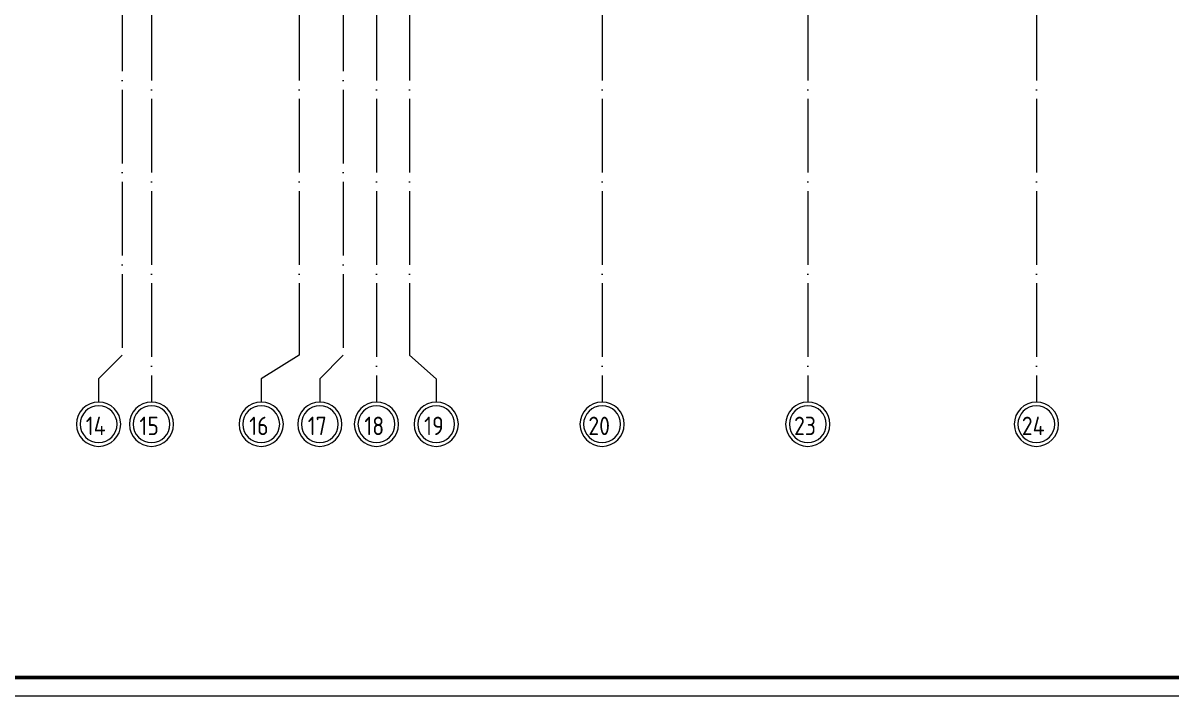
# Model space of a CAD drawing. Header units: millimetres. Extents: x -88595 to 880822, y -1054509 to -148035.
# Drawn here: x 543276 to 574418, y -304452 to -286192 of the extents above; entities that cross this region are included whole.
import ezdxf

# ---------------------------------------------------------------- set-up
doc = ezdxf.new("R2010")
doc.units = ezdxf.units.MM
doc.linetypes.add('ADSK_Линия сетки', pattern=[25, 20, -2.5, 0, -2.5])
for name, color, linetype, lineweight in [('Оборудование', 7, 'Continuous', 18), ('Оси', 7, 'Continuous', 9), ('Основные надписи', 7, 'Continuous', 30), ('Тонкие линии', 7, 'Continuous', 18)]:
    doc.layers.add(name, color=color, linetype=linetype, lineweight=lineweight)
doc.styles.add('GOST Common_1', font='GOST_Common.ttf', dxfattribs={"width": 0.9, "height": 500})

# ---------------------------------------------------------------- blocks, each defined once
blk = doc.blocks.new('ADSK_Рамка - Форма 3-3616731-План подвала_')
at = {"layer": 'Основные надписи', "lineweight": 50}
blk.add_line((-1361, -143.5), (-197, -143.5), dxfattribs=at)
at = {"layer": 'Тонкие линии', "lineweight": 20}
blk.add_line((-192, -148.5), (-1381, -148.5), dxfattribs=at)
blk = doc.blocks.new('Кровля')
at = {"layer": 'Оси', "linetype": 'ADSK_Линия сетки', "ltscale": 100}
for p, q in [((558231, 695936), (558231, 631229)), ((564231, 695936), (564231, 631229)), ((559031, 660685), (559031, 629959)), ((563031, 660685), (563031, 631229)), ((565131, 660685), (565131, 629959)), ((566031, 660685), (566031, 631229)), ((571251, 660685), (571251, 629959)), ((576831, 660685), (576831, 629959)), ((583031, 660685), (583031, 629959))]:
    blk.add_line(p, q, dxfattribs=at)
at = {"layer": 'Оси', "ltscale": 100}
for p, q in [((558231, 631229), (557596, 630594)), ((563031, 631229), (562007, 630594)), ((564231, 631229), (563596, 630594)), ((566031, 631229), (566753, 630594)), ((557596, 630594), (557596, 629959)), ((562007, 630594), (562007, 629959)), ((563596, 630594), (563596, 629959)), ((566753, 630594), (566753, 629959))]:
    blk.add_line(p, q, dxfattribs=at)
at = {"layer": 'Оси', "lineweight": 20}
for centre, radius, start, end in [((557596, 629359), 600, 0, 180), ((557596, 629359), 500, 0, 180), ((559031, 629359), 600, 0, 180), ((559031, 629359), 500, 0, 180), ((562007, 629359), 600, 0, 180), ((562007, 629359), 500, 0, 180), ((563596, 629359), 600, 0, 180), ((563596, 629359), 500, 0, 180), ((565131, 629359), 600, 0, 180), ((565131, 629359), 500, 0, 180), ((566753, 629359), 600, 0, 180), ((566753, 629359), 500, 0, 180), ((571251, 629359), 600, 0, 180), ((571251, 629359), 500, 0, 180), ((576831, 629359), 600, 0, 180), ((576831, 629359), 500, 0, 180), ((583031, 629359), 600, 0, 180), ((583031, 629359), 500, 0, 180), ((557596, 629359), 600, 180, 0), ((557596, 629359), 500, 180, 0), ((559031, 629359), 600, 180, 0), ((559031, 629359), 500, 180, 0), ((562007, 629359), 600, 180, 0), ((562007, 629359), 500, 180, 0), ((563596, 629359), 600, 180, 0), ((563596, 629359), 500, 180, 0), ((565131, 629359), 600, 180, 0), ((565131, 629359), 500, 180, 0), ((566753, 629359), 600, 180, 0), ((566753, 629359), 500, 180, 0), ((571251, 629359), 600, 180, 0), ((571251, 629359), 500, 180, 0), ((576831, 629359), 600, 180, 0), ((576831, 629359), 500, 180, 0), ((583031, 629359), 600, 180, 0), ((583031, 629359), 500, 180, 0)]:
    blk.add_arc(centre, radius, start, end, dxfattribs=at)
at = {"layer": 'Оси', "style": 'GOST Common_1', "width": 0.9}
for s, p in [('14', (557248, 629064)), ('15', (558703, 629064)), ('16', (561680, 629064)), ('17', (563268, 629064)), ('18', (564803, 629064)), ('19', (566426, 629064)), ('20', (570879, 629064)), ('23', (576459, 629064)), ('24', (582638, 629064))]:
    blk.add_text(s, height=500, dxfattribs=at).set_placement(p)

msp = doc.modelspace()

# ---------------------------------------------------------------- block references
at = {"layer": 'Оборудование', "color": 5, "true_color": 0x0000ff}
msp.add_blockref('Кровля', (-12267, -926437), dxfattribs=at)
at = {"layer": 'Основные надписи', "lineweight": 9, "xscale": 100, "yscale": 100, "zscale": 100}
msp.add_blockref('ADSK_Рамка - Форма 3-3616731-План подвала_', (616263, -289602), dxfattribs=at)

doc.saveas('drawing.dxf')
